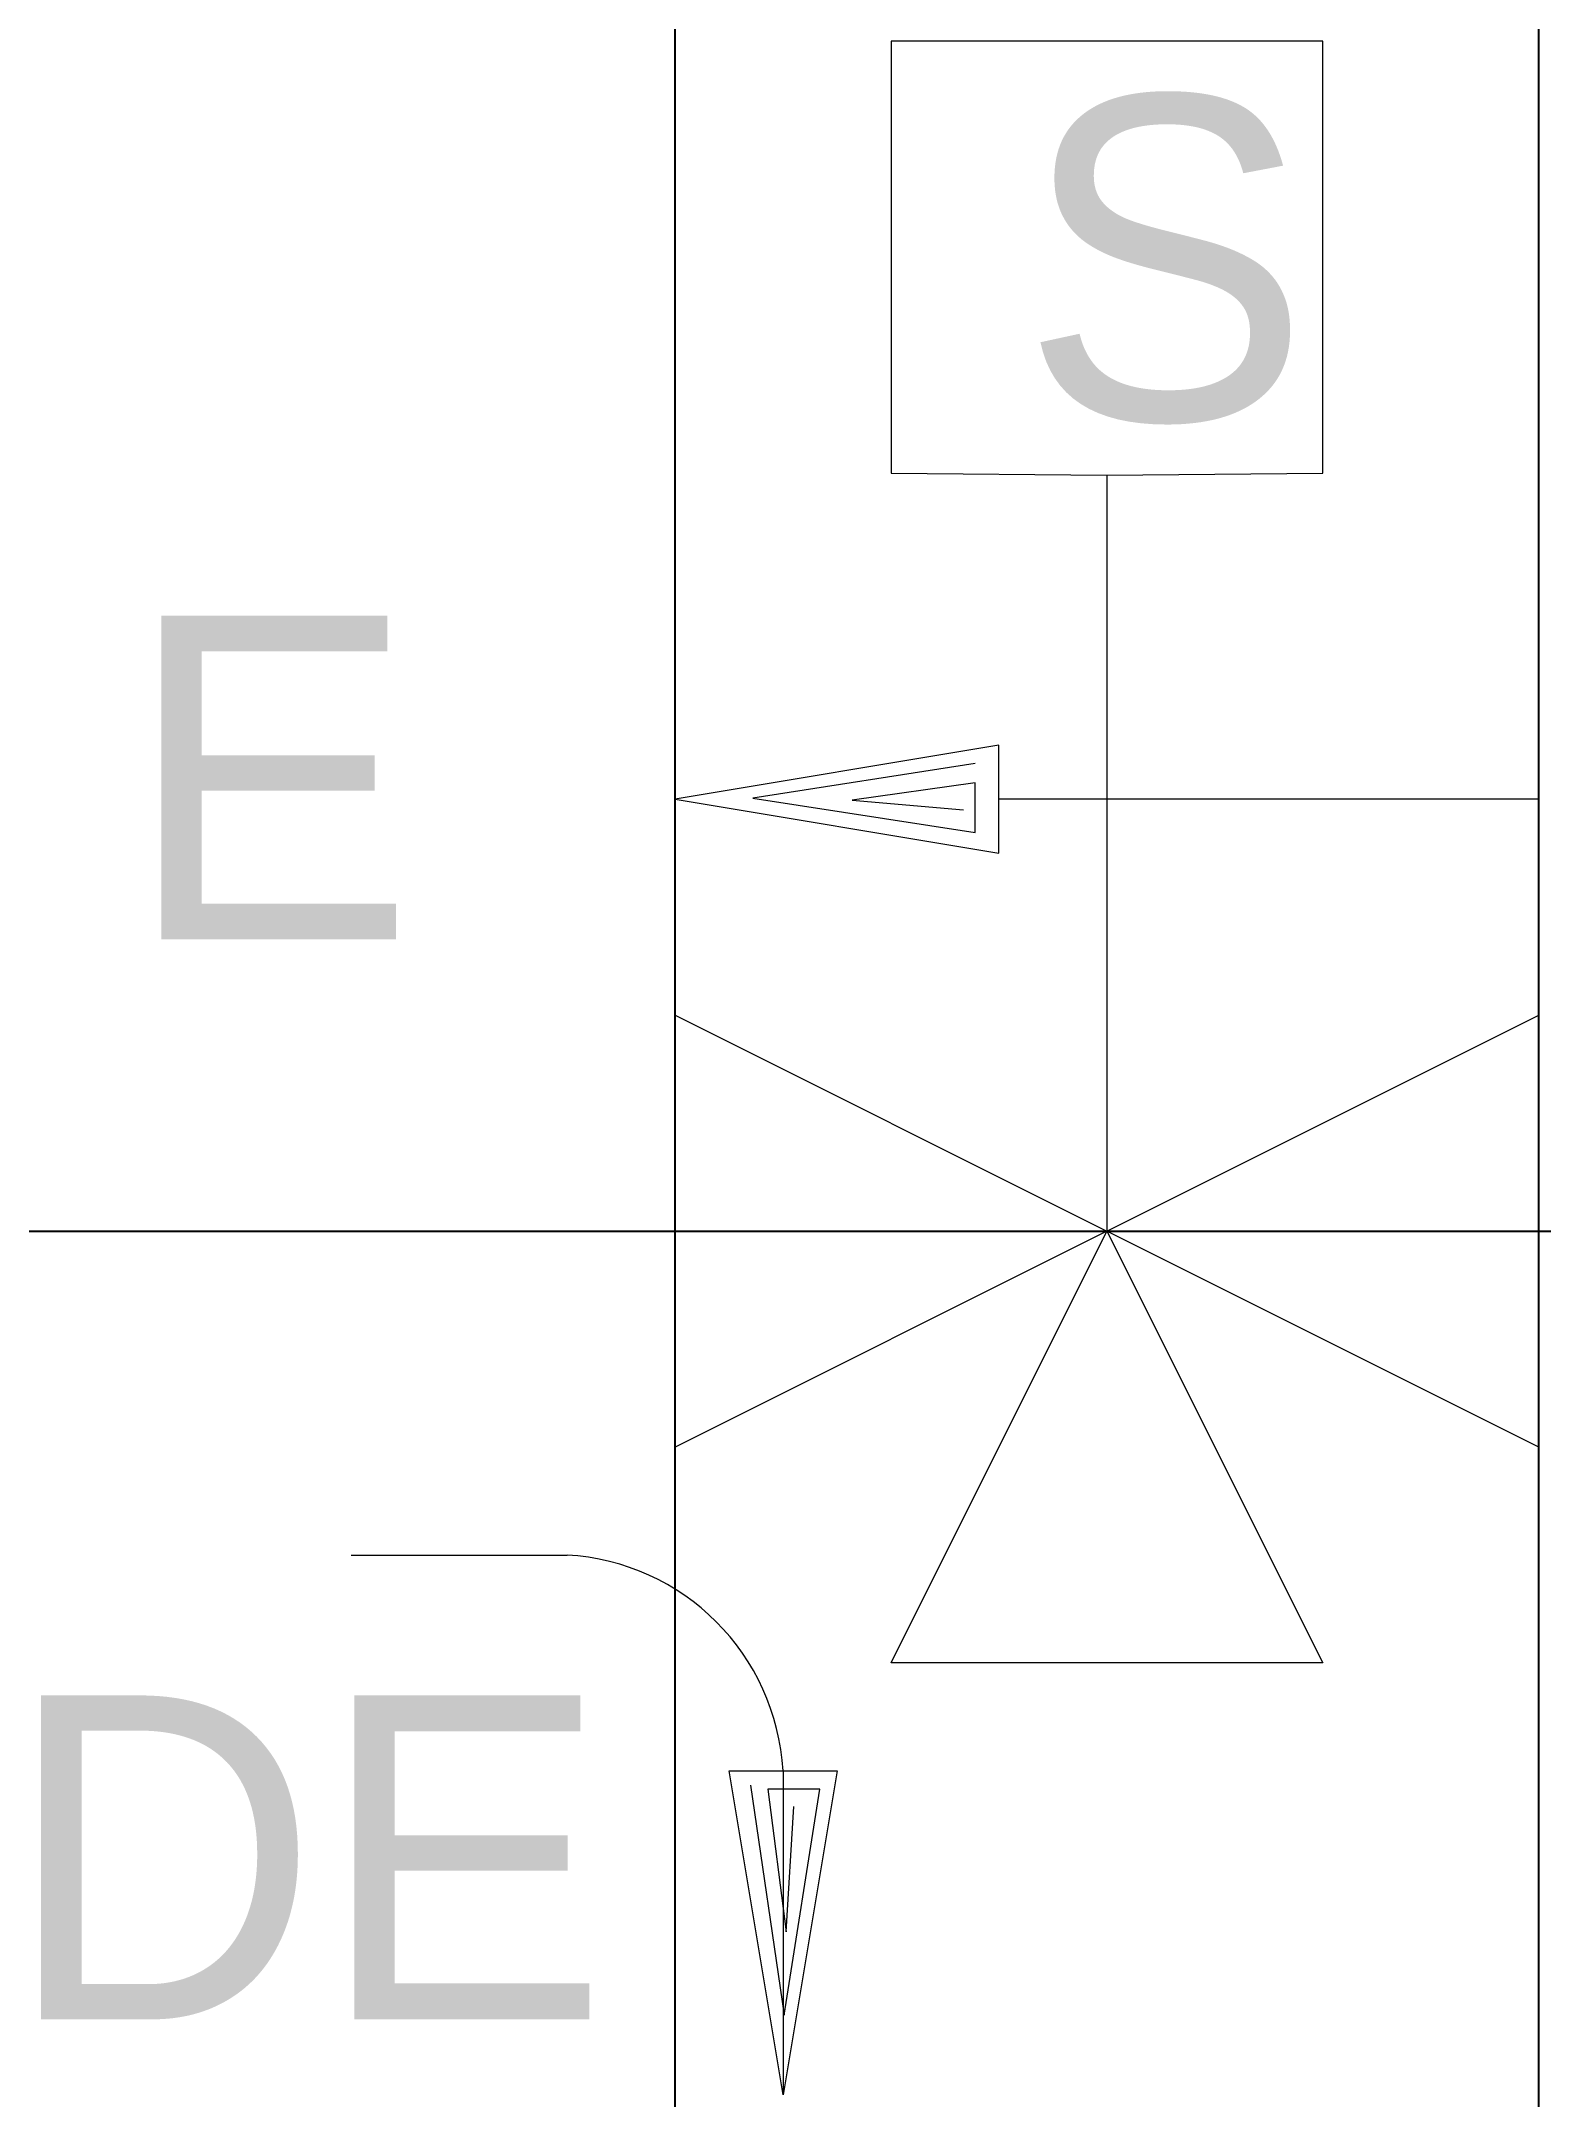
# Model space of a CAD drawing. Header units: metres. Extents: x -0.0079 to 0.006, y -0.019 to 0.
import ezdxf

# ---------------------------------------------------------------- set-up
doc = ezdxf.new("R2010")
doc.units = ezdxf.units.M
doc.header["$PDMODE"] = 2
for name, color, linetype in [('Level 2', 7, 'Continuous'), ('Level 5', 7, 'Continuous'), ('Level 7', 7, 'Continuous')]:
    doc.layers.add(name, color=color, linetype=linetype)

# ---------------------------------------------------------------- blocks, each defined once
blk = doc.blocks.new('01044A')
at = {"layer": 'Level 2', "color": 3, "linetype": 'Continuous', "lineweight": 0}
for p, q in [((-0.007, -0.003), (-0.005, -0.003)), ((-0.003, -0.006), (-0.003, -0.008))]:
    blk.add_line(p, q, dxfattribs=at)
at = {"layer": 'Level 2', "color": 3, "linetype": 'Continuous', "lineweight": 0, "flags": 128}
for points in [[(0.004, 0.004), (-0.001, 0.004), (-0.001, 0.0045), (-0.004, 0.004), (-0.001, 0.0034999999999999), (-0.001, 0.004)], [(-0.00122, 0.0043299999999999), (-0.00328, 0.00401), (-0.00122, 0.00369), (-0.00122, 0.00415), (-0.00236, 0.0039899999999999), (-0.00133, 0.0039)], [(-0.0025, -0.005), (-0.003, -0.008), (-0.0035, -0.005), (-0.0025, -0.005)], [(-0.0033, -0.0051300000000001), (-0.00299, -0.00726), (-0.00266, -0.00517), (-0.00314, -0.00517), (-0.00297, -0.00649), (-0.0029, -0.0053300000000001)], [(-0.003, -0.005), (-0.003, -0.008)]]:
    blk.add_lwpolyline(points, dxfattribs=at)
at = {"layer": 'Level 2', "color": 3, "linetype": 'Continuous', "lineweight": 0}
blk.add_arc((-0.0051193421052629, -0.0051193421052632), 0.0021226995955244, 3.222975000000017, 86.77702500000002, dxfattribs=at)
at = {"layer": 'Level 7', "color": 2, "linetype": 'Continuous', "lineweight": 13, "flags": 128}
blk.add_lwpolyline([(0, 0.007), (0.002, 0.0070199999999999), (0.002, 0.0110199999999999), (-0.002, 0.0110199999999999), (-0.002, 0.0070199999999999), (0, 0.007), (0, 0), (0.004, 0.002), (0.004, -0.002), (0, 0), (0.002, -0.004), (-0.002, -0.004), (0, 0), (-0.004, -0.002), (-0.004, 0.002), (0, 0)], dxfattribs=at)
at = {"layer": 'Level 5', "color": 9, "linetype": 'Continuous', "lineweight": 13, "true_color": 0xc8c8c8, "char_height": 0.003, "attachment_point": 4, "line_spacing_factor": 0.8}
for s, insert in [('{\\W0.99938; E}', (-0.0102, 0.0042)), ('{\\W1.00082;DE}', (-0.0102, -0.0058))]:
    blk.add_mtext(s, dxfattribs=dict(at, insert=insert))
at = {"layer": 'Level 7', "color": 9, "linetype": 'Continuous', "lineweight": 13, "true_color": 0xc8c8c8, "insert": (0.0005406459240049, 0.0089899999999999), "char_height": 0.003, "attachment_point": 5, "line_spacing_factor": 0.8}
blk.add_mtext('{\\W1.001;S}', dxfattribs=at)
blk = doc.blocks.new('THREE WAY SOLENOID VALVE')
at = {"color": 9, "linetype": 'Continuous', "lineweight": 0, "true_color": 0xc8c8c8}
blk.add_blockref('01044A', (0.0019999999998254, -0.0110200000000622), dxfattribs=at)

msp = doc.modelspace()

# ---------------------------------------------------------------- linework, layer by layer
for p in [(-0.0020000000001746, -0.0110200000000622), (0.0059999999998254, -0.0110200000000622)]:
    msp.add_point(p)

# ---------------------------------------------------------------- block references
msp.add_blockref('THREE WAY SOLENOID VALVE', (0, 0))

doc.saveas('drawing.dxf')
